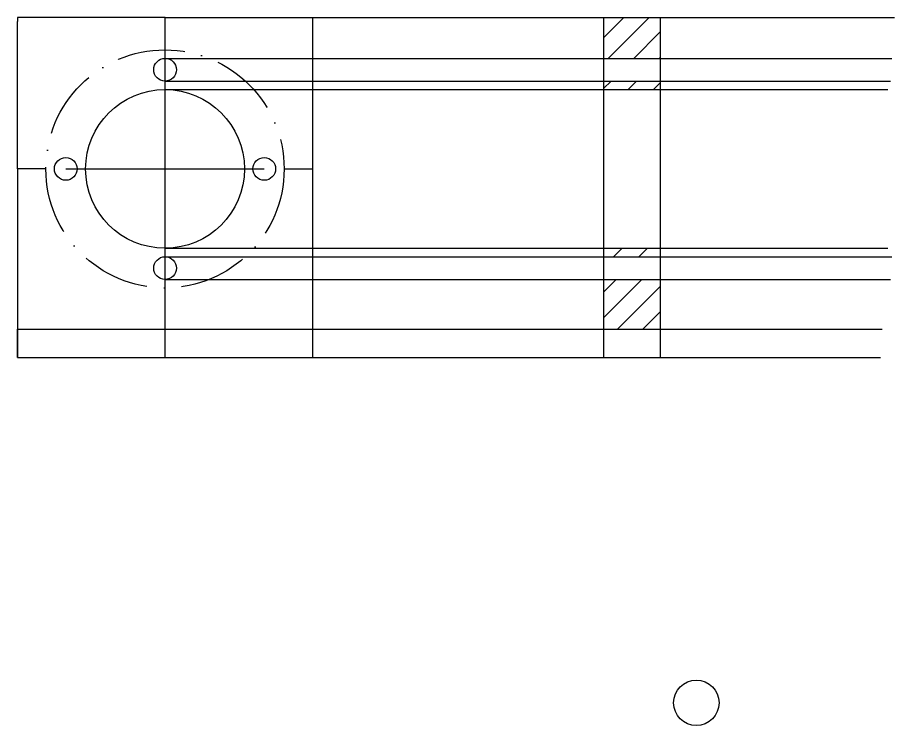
# Model space of a CAD drawing. Header units: millimetres. Extents: x -29 to 3384, y -388 to 1226.
# Drawn here: x 2148.5 to 2303.1, y 437.7 to 562.6 of the extents above; entities that cross this region are included whole.
import ezdxf

# ---------------------------------------------------------------- set-up
doc = ezdxf.new("R2010")
doc.units = ezdxf.units.MM
doc.linetypes.add('ACAD_ISO10W100', pattern=[18, 12, -3, 0, -3])

msp = doc.modelspace()

# ---------------------------------------------------------------- hatches: boundary and pattern name
h = msp.add_hatch()
h.set_pattern_fill('ANSI31', color=256)
h.paths.add_polyline_path([(2261.79095, 562.57717), (2251.79095, 562.57717), (2251.79095, 555.36896), (2261.79095, 555.36896)])
h.paths.add_polyline_path([(2261.79095, 551.36896), (2251.79095, 551.36896), (2251.79095, 549.86896), (2261.79095, 549.86896)])
h.paths.add_polyline_path([(2261.79095, 521.86896), (2251.79095, 521.86896), (2251.79095, 520.36896), (2261.79095, 520.36896)])
h.paths.add_polyline_path([(2261.79095, 516.36896), (2251.79095, 516.36896), (2251.79095, 507.57717), (2261.79095, 507.57717)])

# ---------------------------------------------------------------- linework, layer by layer
for p, q in [((2174.49475, 562.57717), (2148.49475, 562.57717)), ((2148.49475, 562.57717), (2148.49475, 561.86896)), ((2148.49475, 535.86896), (2148.49475, 561.86896)), ((2174.49475, 502.57717), (2174.49475, 562.57717)), ((2174.49475, 562.57717), (2200.49475, 562.57717)), ((2200.49475, 562.57717), (2200.49475, 561.86896)), ((2200.49475, 562.57717), (2303.08715, 562.57717)), ((2200.49475, 561.86896), (2200.49475, 535.86896)), ((2251.79095, 562.57717), (2251.79095, 502.57717)), ((2251.79095, 562.57717), (2261.79095, 562.57717)), ((2261.79095, 562.57717), (2261.79095, 502.57717)), ((2174.49475, 555.36896), (2174.49475, 555.36896)), ((2174.49475, 555.36896), (2302.64647, 555.36896)), ((2174.49475, 518.36896), (2174.49475, 553.36896)), ((2174.49475, 551.36896), (2174.49475, 551.36896)), ((2174.49475, 551.36896), (2302.38984, 551.36896)), ((2174.49475, 549.86896), (2174.49475, 549.86896)), ((2174.49475, 549.86896), (2301.91203, 549.86896)), ((2153.49475, 535.86896), (2148.49475, 535.86896)), ((2148.49475, 535.86896), (2148.49475, 502.57717)), ((2153.49475, 535.86896), (2153.49475, 535.86896)), ((2156.99475, 535.86896), (2191.99475, 535.86896)), ((2195.49475, 535.86896), (2195.49475, 535.86896)), ((2195.49475, 535.86896), (2200.49475, 535.86896)), ((2200.49475, 535.86896), (2200.49475, 502.57717)), ((2174.49475, 521.86896), (2301.91203, 521.86896)), ((2174.49475, 520.36896), (2302.64647, 520.36896)), ((2174.49475, 516.36896), (2302.38984, 516.36896)), ((2148.49475, 502.57717), (2148.49475, 507.57717)), ((2148.49475, 507.57717), (2200.49475, 507.57717)), ((2174.49475, 507.57717), (2174.49475, 507.57717)), ((2174.49475, 507.57717), (2300.90403, 507.57717)), ((2148.49475, 502.57717), (2200.49475, 502.57717)), ((2200.49475, 502.57717), (2300.60917, 502.57717))]:
    msp.add_line(p, q)
at = {"linetype": 'ACAD_ISO10W100'}
msp.add_circle((2174.49475, 535.86896), 21, dxfattribs=at)
for centre, radius in [((2174.49475, 553.36896), 2), ((2174.49475, 535.86896), 14), ((2156.99475, 535.86896), 2), ((2191.99475, 535.86896), 2), ((2174.49475, 518.36896), 2), ((2268.15729, 441.66923), 4)]:
    msp.add_circle(centre, radius)

doc.saveas('drawing.dxf')
